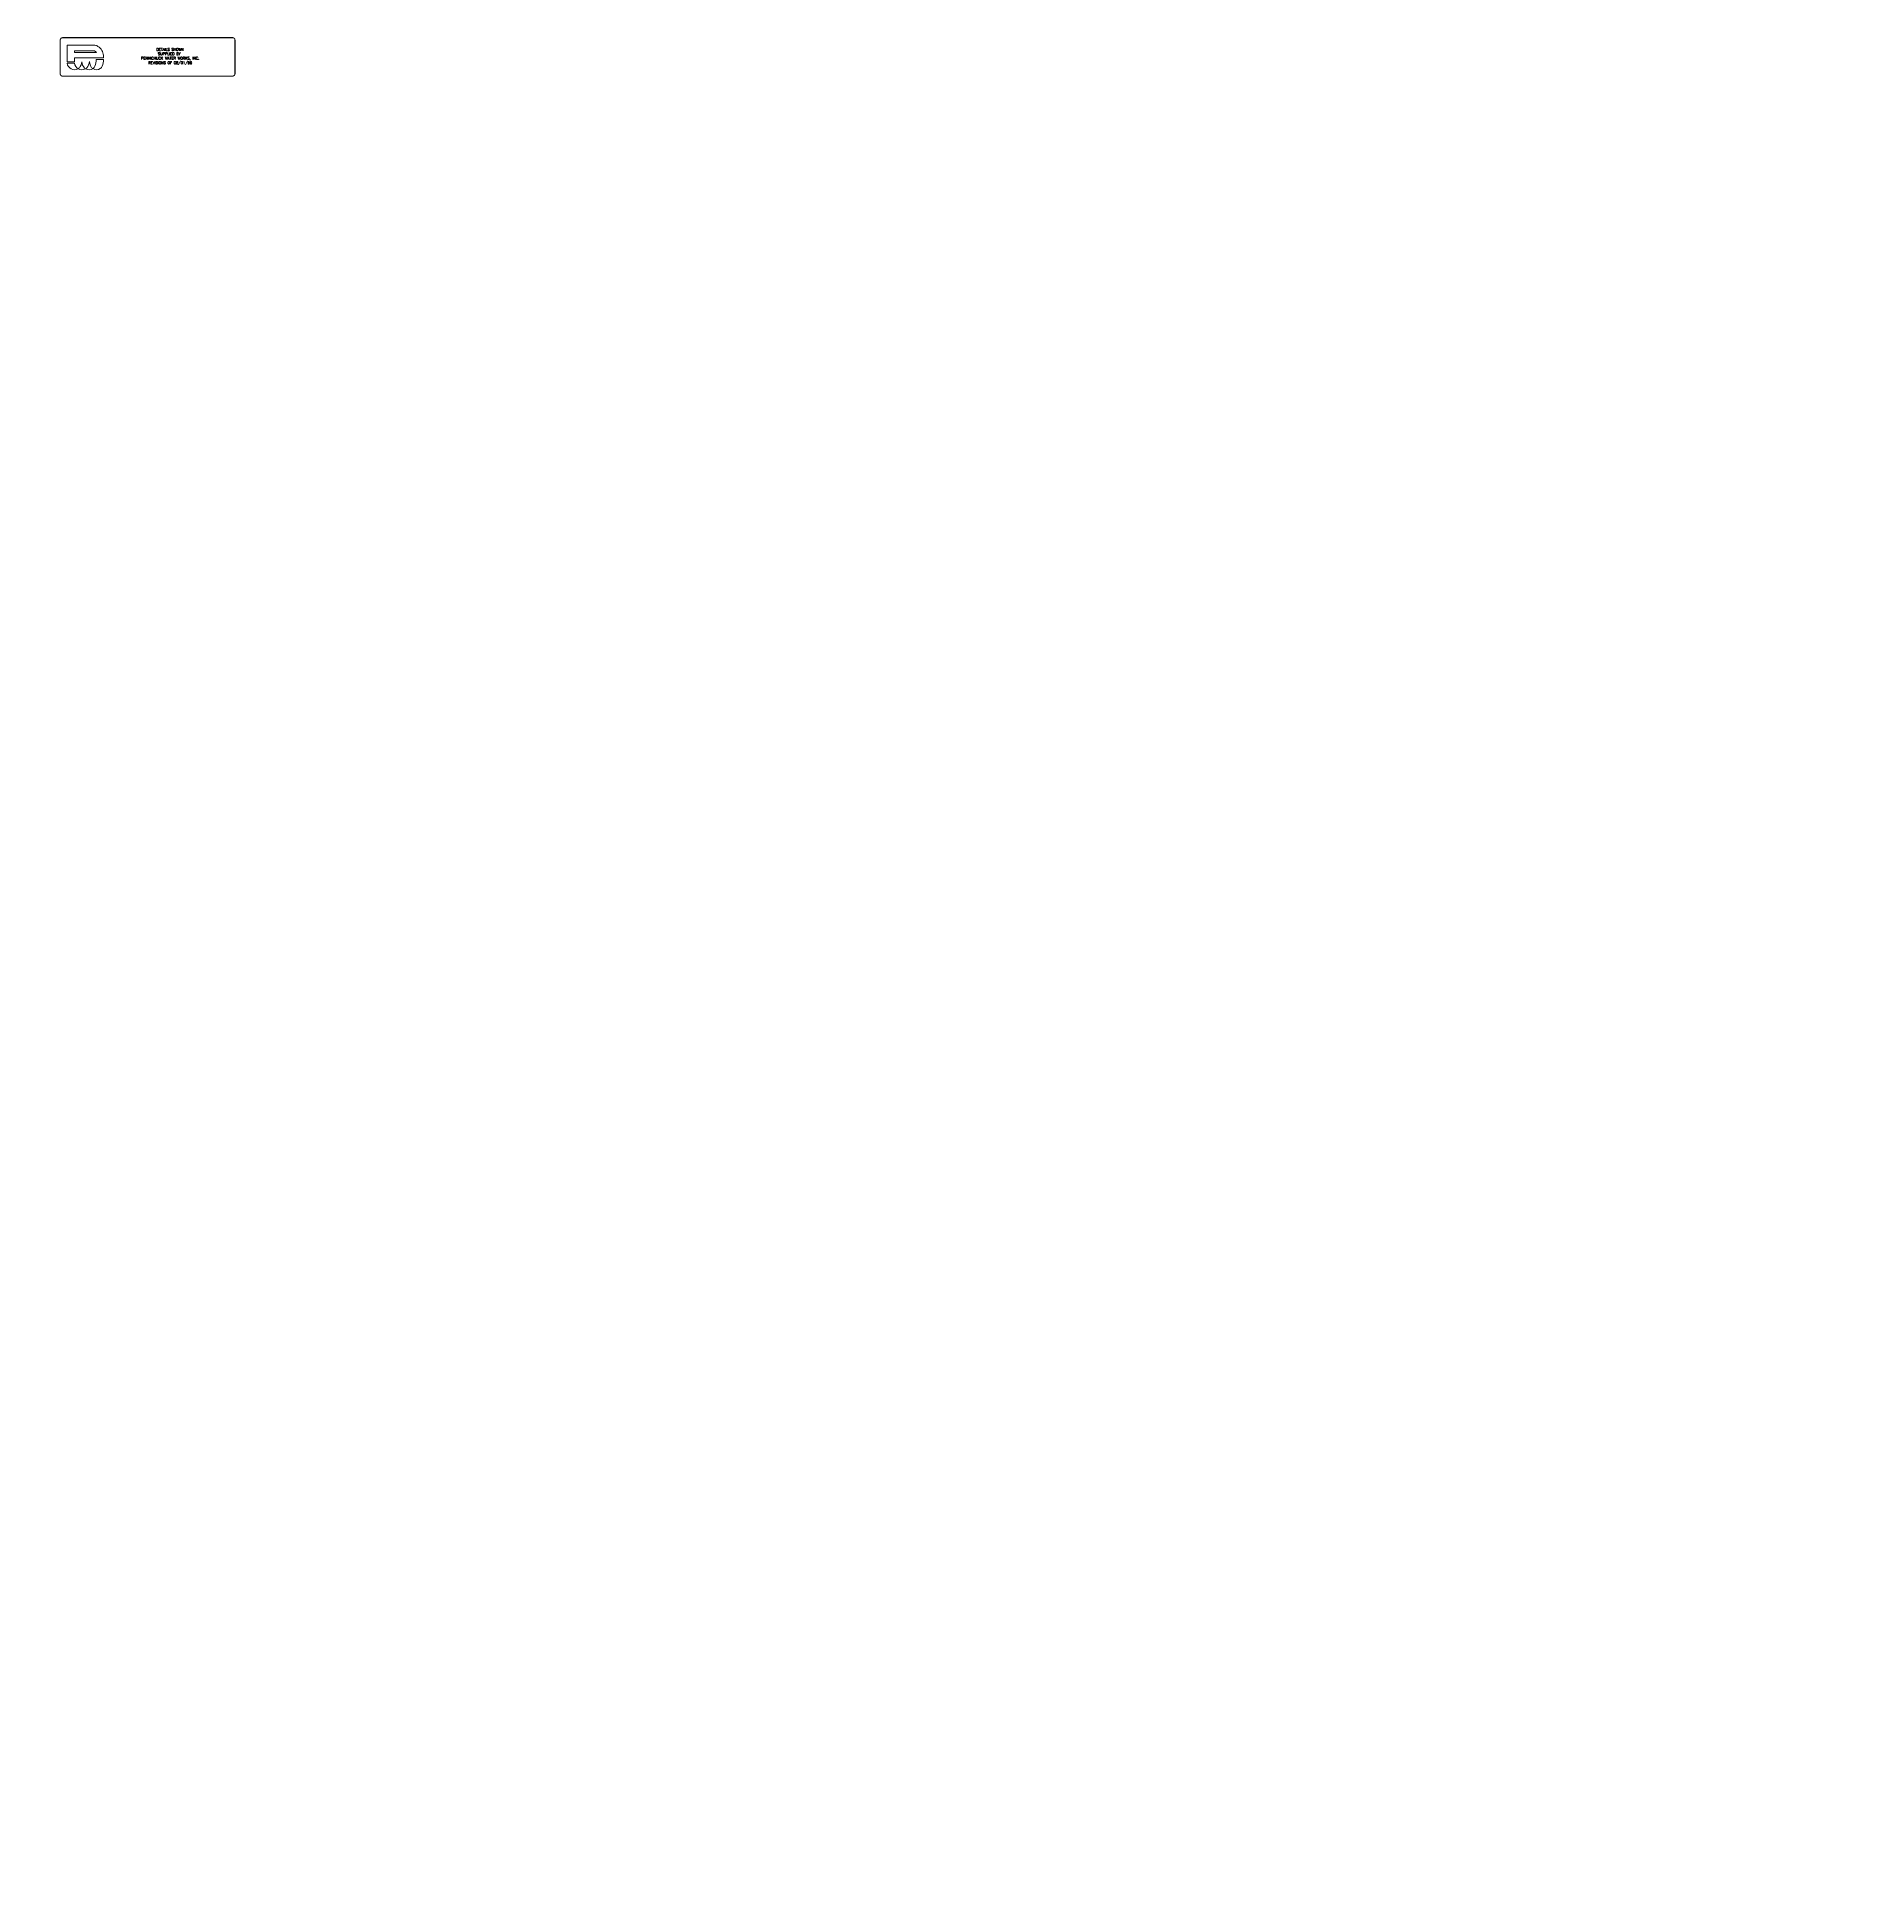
# Model space of a CAD drawing. Header units: inches. Extents: x -3859 to 7158, y 3705 to 4657.
# Drawn here: x 1479 to 2289, y 3759 to 4582 of the extents above; entities that cross this region are included whole.
import ezdxf
from ezdxf import colors
from ezdxf.entities.mleader import LeaderData, LeaderLine
from ezdxf.enums import TextEntityAlignment as Align
from ezdxf.math import Vec2, Vec3

# ---------------------------------------------------------------- set-up
doc = ezdxf.new("R2010")
doc.units = ezdxf.units.IN
doc.header["$MEASUREMENT"] = 0
doc.layers.get('0').update_dxf_attribs({"lineweight": 0})
for name, color, linetype, lineweight in [('Dimension', 4, 'Continuous', 0), ('T6', 6, 'Continuous', 0), ('T7', 3, 'Continuous', 0)]:
    doc.layers.add(name, color=color, linetype=linetype, lineweight=lineweight)
doc.styles.add('60L', font='simplex.shx', dxfattribs={"height": 5.3})
doc.styles.get("Standard").update_dxf_attribs({"font": 'ARIALN.TTF'})

# ---------------------------------------------------------------- blocks, each defined once
blk = doc.blocks.new('DETLAB')
at = {"layer": 'T6'}
for p, q in [((-1.617, 1.827), (-1.477, 1.827)), ((-1.473, 2.037), (-1.473, 2.068)), ((-1.058, 1.899), (-0.917, 1.899))]:
    blk.add_line(p, q, dxfattribs=at)
blk.add_lwpolyline([(-0.917, 1.929), (-0.917, 1.929), (-1.473, 1.929), (-1.473, 1.857), (-1.617, 1.857), (-1.617, 2.176), (-1.082, 2.176)], dxfattribs=at)
blk.add_lwpolyline([(-1.082, 2.176, -0.066661), (-1.026, 2.152, -0.066661), (-0.979, 2.115, -0.111047), (-0.928, 2.029, -0.111047), (-0.917, 1.929)], format="xyb", dxfattribs=at)
blk.add_lwpolyline([(-1.473, 2.068), (-1.099, 2.068, -0.040367), (-1.082, 2.06, -0.066661), (-1.057, 2.04, -0.006888), (-1.055, 2.037), (-1.473, 2.037)], format="xyb", close=True, dxfattribs=at)
for centre, radius, start, end in [((-1.476, 1.845), 0.142, 187.6008, 300.0244), ((-1.332, 1.85), 0.147, 189.123, 240.4331), ((-1.563, 1.879), 0.229, 321.9148, 354.4917), ((-1.114, 1.875), 0.222, 184.6147, 219.1262), ((-1.42, 1.885), 0.234, 320.9393, 353.3018), ((-0.962, 1.871), 0.226, 183.5552, 215.4892), ((-1.339, 1.889), 0.281, 335.3514, 1.9221), ((-1.198, 1.889), 0.281, 335.3514, 1.9221), ((-1.476, 1.845), 0.142, 300.0244, 310.9407), ((-1.332, 1.85), 0.147, 240.4331, 297.8845), ((-1.196, 1.842), 0.139, 230.0636, 241.1384), ((-1.332, 1.85), 0.147, 297.8845, 309.9364), ((-1.195, 1.85), 0.147, 242.1155, 299.7274), ((-1.052, 1.839), 0.136, 226.3849, 238.94), ((-1.201, 1.824), 0.128, 307.7131, 336.141), ((-1.052, 1.839), 0.136, 238.9656, 301.7522), ((-1.037, 1.806), 0.0997, 303.771, 339.9842)]:
    blk.add_arc(centre, radius, start, end, dxfattribs=at)
at = {"layer": 'T7', "linetype": 'Continuous', "const_width": 0.02}
blk.add_lwpolyline([(1.615, 2.27), (1.615, 1.628, -0.414214), (1.565, 1.578), (-1.702, 1.578, -0.414214), (-1.752, 1.628), (-1.752, 2.27, -0.414214), (-1.702, 2.32), (1.565, 2.32, -0.414214)], format="xyb", close=True, dxfattribs=at)
at = {"layer": 'T7', "linetype": 'Continuous', "style": '60L'}
for s, p in [('PENNICHUCK WATER WORKS, INC.', (0.366, 1.898)), ('REVISIONS OF 08/01/96', (0.366, 1.812)), ('DETAILS SHOWN', (0.366, 2.069)), ('SUPPLIED BY ', (0.366, 1.984))]:
    blk.add_text(s, height=0.05, dxfattribs=at).set_placement(p, align=Align.CENTER)

msp = doc.modelspace()

# ---------------------------------------------------------------- block references
at = {"xscale": 22.99721497082401, "yscale": 22.99721497082401, "zscale": 22.99721497082401}
msp.add_blockref('DETLAB', (1529.49288, 4528.29652), dxfattribs=at)

# ---------------------------------------------------------------- leaders
at = {"layer": 'Dimension'}
ml = msp.add_multileader_mtext('Standard', dxfattribs=at)
ml.set_content('2" HOT BITUMINOUS SIDEWALK (ITEM 608.12)', color=256)
ml.set_leader_properties()
ml.build(insert=Vec2(0, 0))
ml.multileader.update_dxf_attribs({"leader_type": 2, "dogleg_length": 0.12, "arrow_head_size": 5.96995, "scale": 48})
ctx = ml.context
ctx.base_point, ctx.scale, ctx.char_height, ctx.arrow_head_size, ctx.landing_gap_size, ctx.plane_origin = Vec3(1016.98942, 4427.71237), 48, 5.76, 5.96995, 4.47746, Vec3(1021.46688, 4433.50619)
notes = []
notes.append((ctx, [(0, (1, 1, 0), (1011.01947, 4427.71237), (1, 0), 5.96995, [(0, [(973.78483, 4463.64039)], 0, [])])]))
ctx.mtext.insert, ctx.mtext.width, ctx.mtext.line_spacing_factor, ctx.mtext.flow_direction = Vec3(1021.46688, 4431.43908), 111.1785813, 1.097244, 5
ml = msp.add_multileader_mtext('Standard', dxfattribs=at)
ml.set_content('6" CRUSHED GRAVEL \\P(ITEM 304.3)', color=256)
ml.set_leader_properties()
ml.build(insert=Vec2(0, 0))
ml.multileader.update_dxf_attribs({"leader_type": 2, "dogleg_length": 0.12, "arrow_head_size": 5.96995, "scale": 48})
ctx = ml.context
ctx.base_point, ctx.scale, ctx.char_height, ctx.arrow_head_size, ctx.landing_gap_size, ctx.plane_origin = Vec3(1018.95534, 4393.12284), 48, 5.76, 5.96995, 4.47746, Vec3(1023.43279, 4398.91666)
notes.append((ctx, [(0, (1, 1, 0), (1012.98539, 4393.12284), (1, 0), 5.96995, [(0, [(952.20679, 4456.32738)], 0, [])])]))
ctx.mtext.insert, ctx.mtext.width, ctx.mtext.flow_direction = Vec3(1023.43279, 4396.84955), 122.2941382, 5
ml = msp.add_multileader_mtext('Standard', dxfattribs=at)
ml.set_content("CONTROL JOINT (TYP.) EVERY 5'", color=256)
ml.set_leader_properties()
ml.build(insert=Vec2(0, 0))
ml.multileader.update_dxf_attribs({"leader_type": 2, "dogleg_length": 0.12, "arrow_head_size": 5.76, "scale": 48})
ctx = ml.context
ctx.base_point, ctx.scale, ctx.char_height, ctx.arrow_head_size, ctx.landing_gap_size, ctx.plane_origin = Vec3(890.06744, 4144.53745), 48, 2.8, 5.76, 4.32, Vec3(894.38744, 4148.93112)
notes.append((ctx, [(0, (1, 1, 0), (884.30744, 4144.53745), (1, 0), 5.76, [(0, [(869.08356, 4135.24364)], 0, [])])]))
ctx.mtext.insert, ctx.mtext.width, ctx.mtext.flow_direction = Vec3(894.38744, 4146.34904), 51.3065525, 5
ml = msp.add_multileader_mtext('Standard', dxfattribs=at)
ml.set_content('4" REINFORCED CONCRETE SIDEWALK WITH 6" X 6" SQ.,10 GA. X .01 GA. WIRE MESH', color=256)
ml.set_leader_properties()
ml.build(insert=Vec2(0, 0))
ml.multileader.update_dxf_attribs({"leader_type": 2, "dogleg_length": 0.12, "arrow_head_size": 5.76, "scale": 48})
ctx = ml.context
ctx.base_point, ctx.scale, ctx.char_height, ctx.arrow_head_size, ctx.landing_gap_size, ctx.plane_origin = Vec3(935.32157, 3928.23986), 48, 5.76, 5.76, 4.32, Vec3(904.34869, 3932.63353)
notes.append((ctx, [(0, (1, 1, 0), (929.56157, 3928.23986), (1, 0), 5.76, [(0, [(911.69895, 3963.60496)], 0, [])])]))
ctx.mtext.insert, ctx.mtext.width, ctx.mtext.line_spacing_factor, ctx.mtext.flow_direction = Vec3(939.64157, 3931.16897), 129.5448175, 1.028571, 5
ml = msp.add_multileader_mtext('Standard', dxfattribs=at)
ml.set_content('SOLID WHITE LINES', color=256)
ml.set_leader_properties()
ml.build(insert=Vec2(0, 0))
ml.multileader.update_dxf_attribs({"leader_type": 2, "dogleg_length": 0.12, "arrow_head_size": 5.76, "scale": 48})
ctx = ml.context
ctx.base_point, ctx.scale, ctx.char_height, ctx.arrow_head_size, ctx.landing_gap_size, ctx.plane_origin = Vec3(-251.77071, 3763.46579), 48, 5.76, 5.76, 4.32, Vec3(-247.45071, 3767.85946)
notes.append((ctx, [(0, (1, 1, 0), (-257.53071, 3763.46579), (1, 0), 5.76, [(0, [(-251.77071, 3788.76656)], 0, [])])]))
ctx.mtext.insert, ctx.mtext.width, ctx.mtext.flow_direction = Vec3(-247.45071, 3766.39491), 64.1151061, 5
for ctx, leaders in notes:
    for number, flags, end, landing, length, lines in leaders:
        leader = LeaderData()
        leader.index, (leader.has_last_leader_line, leader.has_dogleg_vector, leader.attachment_direction) = number, flags
        leader.last_leader_point, leader.dogleg_vector, leader.dogleg_length = Vec3(end), Vec3(landing), length
        for number, points, colour, breaks in lines:
            line = LeaderLine()
            line.index, line.vertices, line.color, line.breaks = number, Vec3.list(points), colors.encode_raw_color(colour), breaks
            leader.lines.append(line)
        ctx.leaders.append(leader)

doc.saveas('drawing.dxf')
